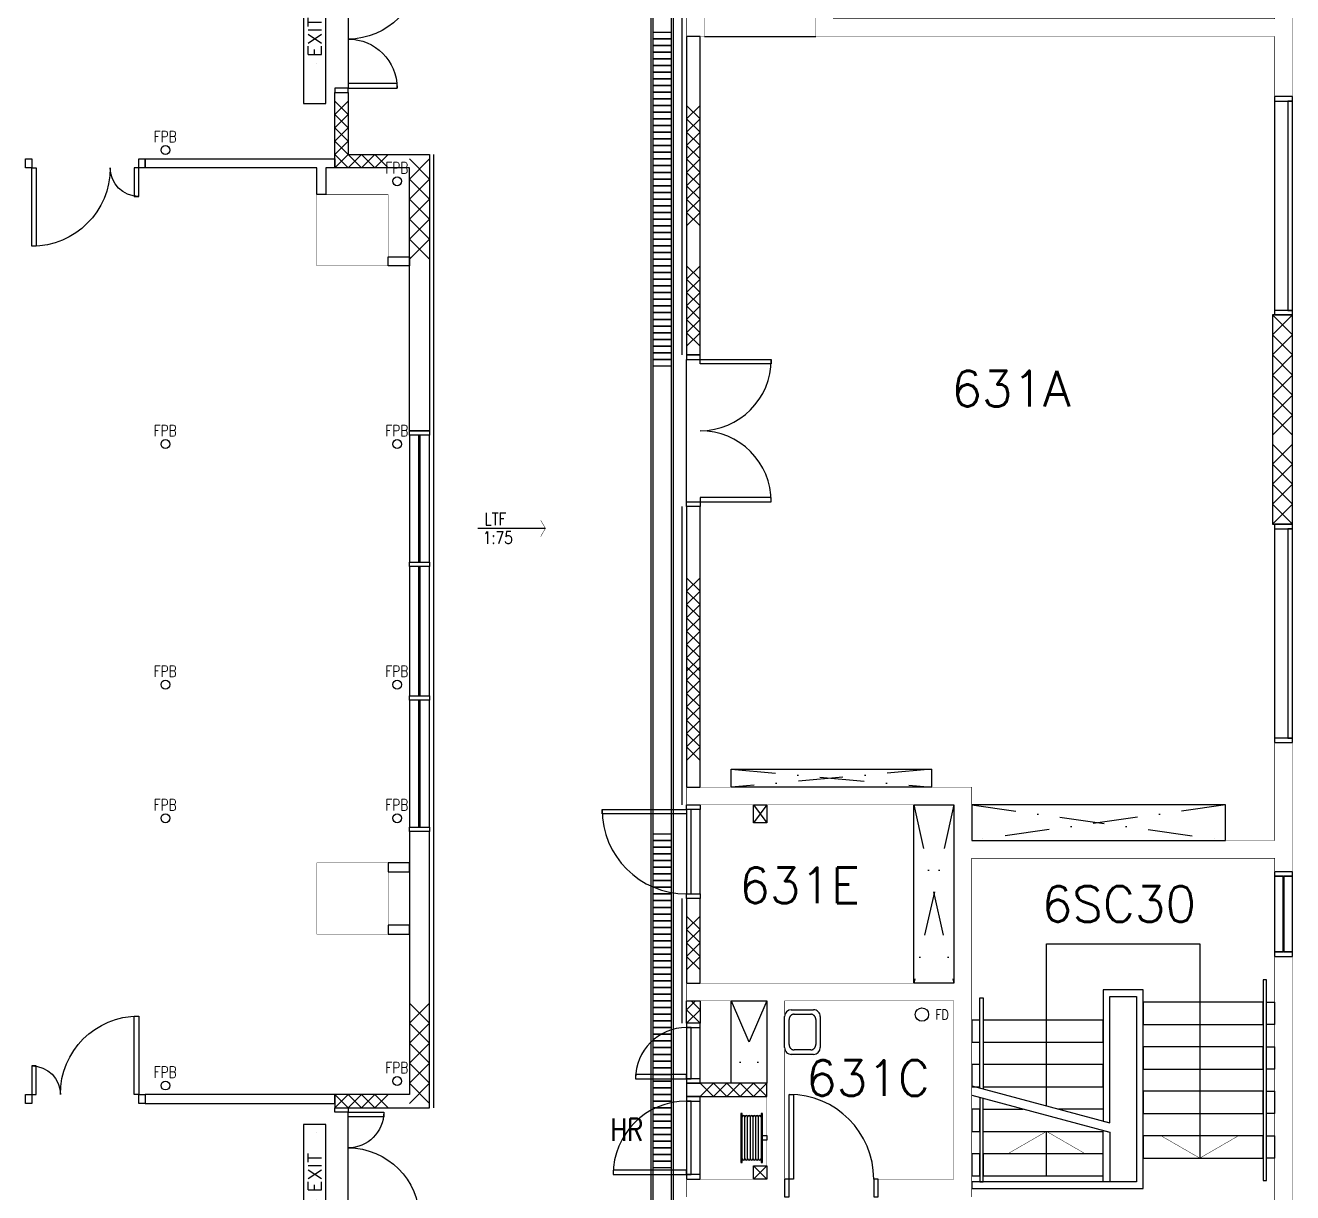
# Model space of a CAD drawing. Header units: millimetres. Extents: x -68474 to 336700, y -113450 to 53663.
# Drawn here: x 194327 to 208552, y -99302 to -86200 of the extents above; entities that cross this region are included whole.
import ezdxf

# ---------------------------------------------------------------- set-up
doc = ezdxf.new("R2010")
doc.units = ezdxf.units.MM
doc.header["$LTSCALE"] = 1000
doc.linetypes.add('s5147a$0$DASHDOT', pattern=[1, 0.5, -0.25, 0, -0.25])
doc.linetypes.add('s5147a$0$DOT', pattern=[0.25, 0, -0.25])
for name, color, linetype in [('s5147a$0$11', 7, 'Continuous'), ('s5147a$0$17', 12, 'Continuous'), ('s5147a$0$20', 7, 'Continuous'), ('s5147a$0$22', 7, 'Continuous'), ('s5147a$0$23', 7, 'Continuous'), ('s5147a$0$25', 7, 'Continuous'), ('s5147a$0$30', 7, 'Continuous'), ('s5147a$0$39', 7, 'Continuous'), ('s5147a$0$41', 7, 'Continuous'), ('s5147a$0$45', 7, 'Continuous'), ('s5147a$0$49', 7, 'Continuous'), ('s5147a$0$56', 7, 'Continuous'), ('s5147a$0$6', 7, 'Continuous'), ('s5147a$0$ROOM-NO', 4, 'Continuous')]:
    doc.layers.add(name, color=color, linetype=linetype)
doc.styles.add('s5147a$0$STANDARD', font='romans.shx', dxfattribs={"width": 0.75})

# ---------------------------------------------------------------- blocks, each defined once
blk = doc.blocks.new('s5147a$0$CSINK')
at = {"layer": 's5147a$0$49', "color": 14, "linetype": 'Continuous'}
for p, q in [((0, 0.075), (0, 0.325)), ((0.05, 0.1062), (0.05, 0.2938)), ((0.075, 0.4), (0.425, 0.4)), ((0.11, 0.35), (0.39, 0.35)), ((0.45, 0.2938), (0.45, 0.1062)), ((0.5, 0.325), (0.5, 0.075)), ((0.425, 0), (0.075, 0)), ((0.39, 0.05), (0.11, 0.05))]:
    blk.add_line(p, q, dxfattribs=at)
for points in [[(0.11, 0.350001, 0.03065), (0.102177, 0.349519, 0.030839), (0.094471, 0.348084, 0.030964), (0.08706, 0.345725, 0.031496), (0.08, 0.342465, 0.031724), (0.0735, 0.338393, 0.032492), (0.067574, 0.333525, 0.032773), (0.06242, 0.328016, 0.033593), (0.058039, 0.321876, 0.033855), (0.054579, 0.315296, 0.034491), (0.052045, 0.308309, 0.03465), (0.050517, 0.301101, 0.034891), (0.05, 0.293751)], [(0.450001, 0.29375, 0.034891), (0.449484, 0.301101, 0.03465), (0.447956, 0.308309, 0.034491), (0.445422, 0.315296, 0.033855), (0.441962, 0.321876, 0.033593), (0.437581, 0.328016, 0.032773), (0.432427, 0.333525, 0.032492), (0.426501, 0.338393, 0.031724), (0.420001, 0.342465, 0.031496), (0.412941, 0.345725, 0.030964), (0.40553, 0.348084, 0.030839), (0.397824, 0.349519, 0.03065), (0.390001, 0.350001)], [(0.05, 0.10625, 0.034891), (0.050517, 0.0989, 0.03465), (0.052045, 0.091692, 0.034491), (0.054579, 0.084704, 0.033855), (0.058039, 0.078125, 0.033593), (0.06242, 0.071985, 0.032773), (0.067574, 0.066475, 0.032492), (0.0735, 0.061608, 0.031724), (0.08, 0.057536, 0.031496), (0.08706, 0.054276, 0.030964), (0.094471, 0.051917, 0.030839), (0.102177, 0.050482, 0.03065), (0.11, 0.05)], [(0.390001, 0.05, 0.03065), (0.397824, 0.050482, 0.030839), (0.40553, 0.051917, 0.030964), (0.412941, 0.054276, 0.031496), (0.420001, 0.057536, 0.031724), (0.426501, 0.061608, 0.032492), (0.432427, 0.066475, 0.032773), (0.437581, 0.071985, 0.033593), (0.441962, 0.078125, 0.033855), (0.445422, 0.084704, 0.034491), (0.447956, 0.091692, 0.03465), (0.449484, 0.0989, 0.034891), (0.450001, 0.10625)]]:
    blk.add_lwpolyline(points, format="xyb", dxfattribs=at)
for centre, start, end in [((0.075, 0.325001), 89.999997, 179.999997), ((0.425001, 0.325001), 0, 90), ((0.075, 0.075), 179.999997, 269.999997), ((0.425001, 0.075), 270, 0)]:
    blk.add_arc(centre, 0.075, start, end, dxfattribs=at)
blk = doc.blocks.new('s5147a$0$HAT15')
at = {"layer": 's5147a$0$22', "color": 14, "linetype": 'Continuous'}
for p, q in [((0, 0), (0.15, 0.15)), ((0, 0.15), (0.15, 0))]:
    blk.add_line(p, q, dxfattribs=at)
blk = doc.blocks.new('s5147a$0$D1700B')
at = {"layer": 's5147a$0$30', "color": 4, "linetype": 'Continuous'}
for points in [[(0, 0), (0.05, 0), (0.05, 0.95), (0.1, 0.95), (0.1, 0.15), (0, 0.15), (0, 0)], [(1.7, 0), (1.65, 0), (1.65, 0.95), (1.6, 0.95), (1.6, 0.15), (1.7, 0.15), (1.7, 0)]]:
    blk.add_lwpolyline(points, dxfattribs=at)
for centre, start, end in [((0.05, 0.15), 0, 90), ((1.650003, 0.15), 90, 180)]:
    blk.add_arc(centre, 0.800001, start, end, dxfattribs=at)
blk = doc.blocks.new('s5147a$0$D1050A')
at = {"layer": 's5147a$0$30', "color": 4, "linetype": 'Continuous'}
blk.add_lwpolyline([(0.05, 0.2), (0.05, 1.15), (0.1, 1.15), (0.1, 0.2), (0, 0.2), (0, 0), (0.05, 0), (0.05, 0.2)], dxfattribs=at)
blk.add_lwpolyline([(1, 0), (1.05, 0), (1.05, 0.2), (1, 0.2)], close=True, dxfattribs=at)
blk.add_arc((0.05, 0.2), 0.95, 0, 90, dxfattribs=at)
blk = doc.blocks.new('s5147a$0$CHAT15')
at = {"layer": 's5147a$0$22', "color": 14, "linetype": 'Continuous'}
for points in [[(0, 0), (0.15, 0.15), (0.3, 0), (0.45, 0.15), (0.6, 0), (0.75, 0.15)], [(0, 0.15), (0.15, 0), (0.3, 0.15), (0.45, 0), (0.6, 0.15), (0.75, 0)]]:
    blk.add_lwpolyline(points, dxfattribs=at)
blk = doc.blocks.new('s5147a$0$HR1')
at = {"layer": 's5147a$0$56', "color": 1, "linetype": 'Continuous'}
for p, q in [((-0.235, 0.245), (0.235, 0.245)), ((-0.235, 0.215), (0.235, 0.215)), ((-0.235, 0.185), (0.235, 0.185)), ((-0.235, 0.155), (0.235, 0.155)), ((-0.235, 0.125), (0.235, 0.125)), ((-0.235, 0.095), (0.235, 0.095))]:
    blk.add_line(p, q, dxfattribs=at)
for points in [[(-0.275, 0.275), (0.275, 0.275), (0.275, 0.29), (-0.275, 0.29)], [(-0.275, 0.05), (0.275, 0.05), (0.275, 0.065), (-0.275, 0.065)], [(-0.025, 0.05), (0.025, 0.05), (0.025, 0), (-0.025, 0)]]:
    blk.add_lwpolyline(points, close=True, dxfattribs=at)
for centre, start, end in [((-0.235, 0.26), 90, 270), ((-0.235, 0.23), 90, 270), ((-0.235, 0.2), 90, 270), ((-0.235, 0.17), 90, 270), ((-0.235, 0.14), 90, 270), ((0.235, 0.26), 270, 90), ((0.235, 0.23), 270, 90), ((0.235, 0.2), 270, 90), ((0.235, 0.17), 270, 90), ((0.235, 0.14), 270, 90), ((-0.235, 0.11), 90, 270), ((-0.235, 0.08), 90, 270), ((0.235, 0.11), 270, 90), ((0.235, 0.08), 270, 90)]:
    blk.add_arc(centre, 0.015, start, end, dxfattribs=at)
blk = doc.blocks.new('s5147a$0$LTF75')
at = {"layer": 's5147a$0$45', "color": 4, "linetype": 'Continuous'}
blk.add_line((0.7586, 0), (0, 0), dxfattribs=at)
at = {"layer": 's5147a$0$45', "color": 4, "linetype": 'Continuous', "const_width": 0.005}
blk.add_lwpolyline([(0.7059, 0.0912), (0.7586, 0), (0.7059, -0.0914)], dxfattribs=at)
at = {"layer": 's5147a$0$45', "color": 4, "linetype": 'Continuous', "style": 's5147a$0$STANDARD', "width": 0.800142}
for s, p in [('LTF', (0.0735, 0.036)), ('1:75', (0.0556, -0.1735))]:
    blk.add_text(s, height=0.1406, dxfattribs=at).set_placement(p)
blk = doc.blocks.new('s5147a$0$D1300')
at = {"layer": 's5147a$0$30', "color": 4, "linetype": 'Continuous'}
for points in [[(-0.15, 1.25), (0, 1.25), (0, 1.3), (-0.15, 1.3)], [(-0.15, 1.25), (-0.55, 1.25), (-0.55, 1.2), (-0.15, 1.2)], [(-0.15, 0.05), (-0.95, 0.05), (-0.95, 0.1), (-0.15, 0.1)], [(-0.15, 0), (0, 0), (0, 0.05), (-0.15, 0.05)]]:
    blk.add_lwpolyline(points, close=True, dxfattribs=at)
for centre, radius, start, end in [((-0.15, 1.250002), 0.400001, 180, 270), ((-0.15, 0.05), 0.800001, 90, 180)]:
    blk.add_arc(centre, radius, start, end, dxfattribs=at)
blk = doc.blocks.new('s5147a$0$D1450')
at = {"layer": 's5147a$0$30', "color": 4, "linetype": 'Continuous'}
for points in [[(0, 1.45), (-0.15, 1.45), (-0.15, 1.4), (0, 1.4)], [(-0.15, 1.4), (-0.95, 1.4), (-0.95, 1.35), (-0.15, 1.35)], [(-0.15, 0.05), (-0.7, 0.05), (-0.7, 0.1), (-0.15, 0.1)], [(0, 0), (-0.15, 0), (-0.15, 0.05), (0, 0.05)]]:
    blk.add_lwpolyline(points, close=True, dxfattribs=at)
for centre, radius, start, end in [((-0.15, 1.400002), 0.800001, 180, 270), ((-0.15, 0.05), 0.550001, 90, 180)]:
    blk.add_arc(centre, radius, start, end, dxfattribs=at)
blk = doc.blocks.new('s5147a$0$H600')
at = {"layer": 's5147a$0$22', "color": 14, "linetype": 'Continuous'}
for points in [[(0, 0), (0.15, 0.15), (0.3, 0), (0.45, 0.15), (0.6, 0)], [(0, 0.15), (0.15, 0), (0.3, 0.15), (0.45, 0), (0.6, 0.15)]]:
    blk.add_lwpolyline(points, dxfattribs=at)
blk = doc.blocks.new('s5147a$0$FD')
at = {"layer": 's5147a$0$45', "color": 4, "linetype": 'Continuous'}
blk.add_circle((0, 0), 0.1, dxfattribs=at)
at = {"layer": 's5147a$0$45', "color": 4, "linetype": 'Continuous', "style": 's5147a$0$STANDARD', "width": 0.8}
blk.add_text('FD', height=0.15, dxfattribs=at).set_placement((0.2, -0.0751))
blk = doc.blocks.new('s5147a$0$H900')
at = {"layer": 's5147a$0$22', "color": 14, "linetype": 'Continuous'}
for points in [[(0, 0), (0.15, 0.15), (0.3, 0), (0.45, 0.15), (0.6, 0), (0.75, 0.15), (0.9, 0)], [(0, 0.15), (0.15, 0), (0.3, 0.15), (0.45, 0), (0.6, 0.15), (0.75, 0), (0.9, 0.15)]]:
    blk.add_lwpolyline(points, dxfattribs=at)
blk = doc.blocks.new('s5147a$0$FPB')
at = {"layer": 's5147a$0$45', "color": 15, "linetype": 'Continuous'}
blk.add_circle((0, 0), 0.05, dxfattribs=at)
at = {"layer": 's5147a$0$45', "color": 15, "linetype": 'Continuous', "style": 's5147a$0$STANDARD', "width": 0.8}
blk.add_text('FPB', height=0.125, dxfattribs=at).set_placement((-0.1323, 0.0875))
blk = doc.blocks.new('s5147a$0$EXIT1')
at = {"layer": 's5147a$0$39', "color": 1, "linetype": 'Continuous'}
blk.add_lwpolyline([(-0.4625, -0.25), (0.4625, -0.25), (0.4625, 0), (-0.4625, 0)], close=True, dxfattribs=at)
at = {"layer": 's5147a$0$39', "color": 1, "linetype": 's5147a$0$DOT'}
for centre in [(-0.375001, -0.125), (0.375001, -0.125)]:
    blk.add_circle(centre, 0.025, dxfattribs=at)
at = {"layer": 's5147a$0$39', "color": 1, "linetype": 'Continuous', "style": 's5147a$0$STANDARD', "width": 1.1}
blk.add_text('EXIT', height=0.15, dxfattribs=at).set_placement((-0.3001, -0.2))
blk = doc.blocks.new('s5147a$0$EXIT')
at = {"layer": 's5147a$0$39', "color": 1, "linetype": 'Continuous'}
blk.add_lwpolyline([(-0.825, -0.25), (0.825, -0.25), (0.825, 0), (-0.825, 0)], close=True, dxfattribs=at)
at = {"layer": 's5147a$0$39', "color": 1, "linetype": 's5147a$0$DOT'}
for centre in [(-0.375001, -0.125), (0.375001, -0.125)]:
    blk.add_circle(centre, 0.025, dxfattribs=at)
at = {"layer": 's5147a$0$39', "color": 1, "linetype": 'Continuous', "style": 's5147a$0$STANDARD', "width": 1.1}
blk.add_text('EXIT', height=0.15, dxfattribs=at).set_placement((-0.3001, -0.2))
blk = doc.blocks.new('s5147a$0$D37')
at = {"layer": 's5147a$0$41', "color": 14, "linetype": 'Continuous'}
for points in [[(0.073, 0.1), (0.123, 0.1), (0.123, 0.98), (0.073, 0.98)], [(1.273, 0.1), (1.223, 0.1), (1.223, 0.42), (1.273, 0.42)], [(0, 0), (0.073, 0), (0.073, 0.1), (0, 0.1)], [(1.273, 0), (1.346, 0), (1.346, 0.1), (1.273, 0.1)]]:
    blk.add_lwpolyline(points, close=True, dxfattribs=at)
for centre, radius, start, end in [((0.073, 0.1), 0.880001, 0, 90), ((1.273002, 0.1), 0.320001, 90, 180)]:
    blk.add_arc(centre, radius, start, end, dxfattribs=at)

msp = doc.modelspace()

# ---------------------------------------------------------------- linework, layer by layer
at = {"layer": 's5147a$0$11', "color": 2, "linetype": 's5147a$0$DASHDOT'}
for p, q in [((204500, -94550), (202250, -94750)), ((202250, -94550), (204500, -94750)), ((202500, -94950), (202650, -95150)), ((202650, -94950), (202500, -95150)), ((204300, -94950), (204750, -96950)), ((204750, -94950), (204300, -96950)), ((207800, -94950), (204950, -95350)), ((204950, -94950), (207800, -95350)), ((202250, -97150), (202650, -98075)), ((202650, -97150), (202250, -98075)), ((202500, -99000), (202650, -99150)), ((202650, -99000), (202500, -99150))]:
    msp.add_line(p, q, dxfattribs=at)
at = {"layer": 's5147a$0$11', "color": 14, "linetype": 'Continuous', "const_width": 5}
for points in [[(208550, -86000.2), (208550, -87000.2), (208350, -87000.2), (208350, -86325), (203200, -86325), (203200, -85575), (201950, -85575), (201950, -86325), (201750, -86325), (201750, -85375), (203200, -85375), (203200, -82050), (201750, -82050), (201750, -81850), (202650, -81850), (202650, -81525), (202850, -81525), (202850, -81850), (203400, -81850), (203400, -86125), (208350, -86125), (208350, -86125), (208350, -86000.2), (208550, -86000.2)], [(201750, -99350), (201750, -99150), (202650, -99150), (202650, -97150), (201750, -97150), (201750, -96950), (204750, -96950), (204750, -94950), (201750, -94950), (201750, -94750), (204950, -94750), (204950, -95350), (208350, -95350), (208350, -94250.2), (208550, -94250.2), (208550, -95700.2), (208350, -95700.2)], [(208350, -95700.2), (208350, -95550), (204950, -95550), (204950, -99350)], [(203900, -99350), (203900, -99150), (204750, -99150), (204750, -97150), (202850, -97150), (202850, -99350)]]:
    msp.add_lwpolyline(points, dxfattribs=at)
at = {"layer": 's5147a$0$11', "color": 14, "linetype": 'Continuous'}
for points in [[(201750, -89900), (201900, -89900), (201900, -86325), (201750, -86325)], [(208550, -89450.2), (208325, -89450.2), (208325, -91800.2), (208550, -91800.2)], [(201750, -94750), (201900, -94750), (201900, -91600), (201750, -91600)], [(201750, -96950), (201900, -96950), (201900, -96000), (201750, -96000)], [(201750, -98225), (202650, -98225), (202650, -98075), (201750, -98075)]]:
    msp.add_lwpolyline(points, close=True, dxfattribs=at)
at = {"layer": 's5147a$0$11', "color": 2, "linetype": 'Continuous'}
for points in [[(204500, -94750), (202250, -94750), (202250, -94550), (204500, -94550)], [(202500, -94950), (202650, -94950), (202650, -95150), (202500, -95150)], [(204750, -96950), (204300, -96950), (204300, -94950), (204750, -94950)], [(204950, -95350), (207800, -95350), (207800, -94950), (204950, -94950)], [(202650, -98075), (202250, -98075), (202250, -97150), (202650, -97150)], [(202650, -99150), (202500, -99150), (202500, -99000), (202650, -99000)]]:
    msp.add_lwpolyline(points, close=True, dxfattribs=at)
at = {"layer": 's5147a$0$11', "color": 14, "linetype": 'Continuous', "const_width": 5}
msp.add_lwpolyline([(208550, -96650.2), (208350, -96650.2), (208350, -101050), (205750, -101050), (205750, -101250), (208550, -101250)], close=True, dxfattribs=at)
at = {"layer": 's5147a$0$11', "color": 1, "linetype": 'Continuous'}
msp.add_lwpolyline([(201750, -97150), (201900, -97150), (201900, -97400), (201750, -97400)], close=True, dxfattribs=at)
at = {"layer": 's5147a$0$17', "color": 14, "linetype": 'Continuous'}
for points in [[(197800, -87800), (197700, -87800), (197700, -88100), (197600, -88100), (197600, -87800), (195725, -87800), (195673, -87800), (195673, -87700), (195725, -87700), (197800, -87700)], [(198400, -88800), (198638, -88800), (198638, -88900), (198400, -88900)], [(198638, -95600), (198400, -95600), (198400, -95700), (198638, -95700)], [(198638, -96300), (198400, -96300), (198400, -96400), (198638, -96400)], [(195673, -98300), (197800, -98300), (197800, -98200), (195673, -98200)]]:
    msp.add_lwpolyline(points, close=True, dxfattribs=at)
at = {"layer": 's5147a$0$20', "color": 14, "linetype": 'Continuous'}
msp.add_lwpolyline([(198863, -90750), (198638, -90750), (198638, -87800), (197800, -87800), (197800, -86954), (197950, -86954), (197950, -87650), (198863, -87650)], close=True, dxfattribs=at)
msp.add_lwpolyline([(198863, -95250), (198638, -95250), (198638, -98200), (197800, -98200), (197800, -98350), (198863, -98350), (198863, -95250)], dxfattribs=at)
at = {"layer": 's5147a$0$22', "color": 1, "linetype": 'Continuous'}
for points in [[(201900, -97400), (201750, -97250), (201850, -97150)], [(201750, -97400), (201900, -97250), (201800, -97150)]]:
    msp.add_lwpolyline(points, dxfattribs=at)
at = {"layer": 's5147a$0$23', "color": 10, "linetype": 'Continuous'}
for p, q in [((208350, -87050.2), (208350, -89400.2)), ((208350, -91850.2), (208350, -94200.1))]:
    msp.add_line(p, q, dxfattribs=at)
for points in [[(208550, -87000.2), (208350, -87000.2), (208350, -87050.2), (208550, -87050.2)], [(208550, -87050.2), (208500, -87050.2), (208500, -89400.2), (208550, -89400.2)], [(208550, -89400.2), (208350, -89400.2), (208350, -89450.2), (208550, -89450.2)], [(198863, -90800), (198638, -90800), (198638, -90750), (198863, -90750)], [(198744.8, -90800), (198638, -90800), (198638, -92225), (198744.8, -92225)], [(198863, -90800), (198756.1, -90800), (198756.1, -92225), (198863, -92225)], [(208550, -91800.2), (208350, -91800.2), (208350, -91850.2), (208550, -91850.2)], [(208550, -91850.2), (208500, -91850.2), (208500, -94200.1), (208550, -94200.1)], [(198863, -92275), (198638, -92275), (198638, -92225), (198863, -92225)], [(198744.8, -92275), (198638, -92275), (198638, -93725), (198744.8, -93725)], [(198863, -92275), (198756.1, -92275), (198756.1, -93725), (198863, -93725)], [(198863, -93775), (198638, -93775), (198638, -93725), (198863, -93725)], [(198744.8, -93775), (198638, -93775), (198638, -95200), (198744.8, -95200)], [(198863, -93775), (198756.1, -93775), (198756.1, -95200), (198863, -95200)], [(208550, -94200.2), (208350, -94200.2), (208350, -94250.2), (208550, -94250.2)], [(198863, -95250), (198638, -95250), (198638, -95200), (198863, -95200)], [(208550, -95700.2), (208350, -95700.2), (208350, -95750.2), (208550, -95750.2)], [(208445, -95750.2), (208350, -95750.2), (208350, -96600.3), (208445, -96600.3)], [(208550, -95750.2), (208455, -95750.2), (208455, -96600.3), (208550, -96600.3)], [(208550, -96600.2), (208350, -96600.2), (208350, -96650.2), (208550, -96650.2)]]:
    msp.add_lwpolyline(points, close=True, dxfattribs=at)
at = {"layer": 's5147a$0$25', "color": 4, "linetype": 'Continuous'}
for p, q in [((201700, -89900), (201700, -85375)), ((198913, -98350), (198913, -87650)), ((201700, -94950), (201700, -91600)), ((201700, -97400), (201700, -96000))]:
    msp.add_line(p, q, dxfattribs=at)
at = {"layer": 's5147a$0$25', "color": 10, "linetype": 'Continuous'}
for p, q in [((201950, -86325), (203200, -86325)), ((205789.9, -98329.5), (205789.9, -96509.4)), ((205789.9, -96509.4), (207510, -96509.4)), ((207510, -96509.4), (207510, -98915)), ((204950, -98104.5), (206500, -98519.8)), ((204950, -98209.8), (206500, -98625.1)), ((205080, -98365), (205529.3, -98365)), ((206425, -98365), (205922.3, -98365)), ((205080, -98615), (206425, -98615)), ((205790, -99115), (205790, -98615))]:
    msp.add_line(p, q, dxfattribs=at)
for points in [[(208260, -99165), (208260, -96915), (208220, -96915), (208220, -99165)], [(206425, -98499.7), (206500, -98519.8), (206500, -97100), (206800, -97100), (206800, -99180), (206500, -99180), (206500, -99180), (206425, -99180), (204950, -99180), (204950, -99255), (206425, -99255), (206875, -99255), (206875, -97025), (206425, -97025)], [(206875, -97415), (208220, -97415), (208220, -97165), (206875, -97165)], [(208350, -97415), (208260, -97415), (208260, -97165), (208350, -97165)], [(204950, -97615), (205040, -97615), (205040, -97365), (204950, -97365)], [(205080, -97615), (206425, -97615), (206425, -97365), (205080, -97365)], [(206875, -97915), (208220, -97915), (208220, -97665), (206875, -97665)], [(208350, -97915), (208260, -97915), (208260, -97665), (208350, -97665)], [(204950, -98115), (205040, -98115), (205040, -97865), (204950, -97865)], [(205080, -98115), (206425, -98115), (206425, -97865), (205080, -97865)], [(206875, -98415), (208220, -98415), (208220, -98165), (206875, -98165)], [(208350, -98415), (208260, -98415), (208260, -98165), (208350, -98165)], [(204950, -98615), (205040, -98615), (205040, -98365), (204950, -98365)], [(206425, -99180), (206425, -98605), (206500, -98625.1), (206500, -99180)], [(206875, -98915), (208220, -98915), (208220, -98665), (206875, -98665)], [(208350, -98915), (208260, -98915), (208260, -98665), (208350, -98665)], [(204950, -99115), (205040, -99115), (205040, -98865), (204950, -98865)], [(205080, -99115), (206425, -99115), (206425, -98865), (205080, -98865)]]:
    msp.add_lwpolyline(points, close=True, dxfattribs=at)
for points in [[(205040, -98128.6), (205040, -97115), (205080, -97115), (205080, -98139.3)], [(205040, -98233.9), (205040, -99180), (205080, -99180), (205080, -98244.6)]]:
    msp.add_lwpolyline(points, dxfattribs=at)
at = {"layer": 's5147a$0$25', "color": 10, "linetype": 'Continuous', "const_width": 5}
for points in [[(205357, -98865), (205790, -98615), (206223, -98865)], [(207943, -98665), (207510, -98915), (207077, -98665)]]:
    msp.add_lwpolyline(points, dxfattribs=at)
at = {"layer": 's5147a$0$30', "color": 7, "linetype": 'Continuous'}
for p, q in [((201900, -95950), (201900, -95000)), ((201900, -98025), (201900, -97450)), ((201900, -99100), (201900, -98275)), ((201900, -99100), (201900, -98275)), ((201900, -99100), (201900, -98275))]:
    msp.add_line(p, q, dxfattribs=at)
for points in [[(200800, -95000), (201750, -95000), (201750, -95050), (200800, -95050)], [(201900, -94950), (201900, -95000), (201750, -95000), (201750, -94950)], [(201750, -95950), (201800, -95950), (201800, -95000), (201750, -95000)], [(201900, -95950), (201900, -96000), (201750, -96000), (201750, -95950)], [(201750, -97450), (201900, -97450), (201900, -97400), (201750, -97400)], [(201750, -98025), (201800, -98025), (201800, -97450), (201750, -97450)], [(201750, -98025), (201750, -97975), (201175, -97975), (201175, -98025)], [(201750, -98075), (201900, -98075), (201900, -98025), (201750, -98025)], [(201750, -98275), (201900, -98275), (201900, -98225), (201750, -98225)], [(201750, -98275), (201900, -98275), (201900, -98225), (201750, -98225)], [(201750, -98275), (201900, -98275), (201900, -98225), (201750, -98225)], [(201750, -99100), (201800, -99100), (201800, -98275), (201750, -98275)], [(201750, -99100), (201800, -99100), (201800, -98275), (201750, -98275)], [(201750, -99100), (201800, -99100), (201800, -98275), (201750, -98275)], [(201750, -99100), (201750, -99050), (200925, -99050), (200925, -99100)], [(201750, -99150), (201900, -99150), (201900, -99100), (201750, -99100)], [(201750, -99150), (201900, -99150), (201900, -99100), (201750, -99100)], [(201750, -99150), (201900, -99150), (201900, -99100), (201750, -99100)]]:
    msp.add_lwpolyline(points, close=True, dxfattribs=at)
for centre, radius, start, end in [((201750, -95000), 950, 180, 270), ((201750, -98025), 575, 90, 180), ((201750, -99100), 825, 90, 180)]:
    msp.add_arc(centre, radius, start, end, dxfattribs=at)
at = {"layer": 's5147a$0$45', "color": 4, "linetype": 'Continuous'}
for p, q in [((197950, -85554), (197950, -86904)), ((201750, -91550), (201750, -89950)), ((197950, -99600), (197950, -98400))]:
    msp.add_line(p, q, dxfattribs=at)
at = {"layer": 's5147a$0$45', "color": 14, "linetype": 'Continuous'}
for points in [[(201600, -108749.8), (201350.2, -108749.8), (201350.2, -51312), (201600, -51312)], [(201575, -108724.8), (201375.2, -108724.8), (201375.2, -51337), (201575, -51337)], [(201575.2, -86350), (201375.2, -86350), (201375.2, -86275), (201575.2, -86275)], [(201575.2, -86425), (201375.2, -86425), (201375.2, -86350), (201575.2, -86350)], [(201575.2, -86500), (201375.2, -86500), (201375.2, -86425), (201575.2, -86425)], [(201575.2, -86575), (201375.2, -86575), (201375.2, -86500), (201575.2, -86500)], [(201575.2, -86650), (201375.2, -86650), (201375.2, -86575), (201575.2, -86575)], [(201575.2, -86725), (201375.2, -86725), (201375.2, -86650), (201575.2, -86650)], [(201575.2, -86800), (201375.2, -86800), (201375.2, -86725), (201575.2, -86725)], [(201575.2, -86875), (201375.2, -86875), (201375.2, -86800), (201575.2, -86800)], [(201575.2, -86950), (201375.2, -86950), (201375.2, -86875), (201575.2, -86875)], [(201575.2, -87025), (201375.2, -87025), (201375.2, -86950), (201575.2, -86950)], [(201575.2, -87100), (201375.2, -87100), (201375.2, -87025), (201575.2, -87025)], [(201575.2, -87175), (201375.2, -87175), (201375.2, -87100), (201575.2, -87100)], [(201575.2, -87250), (201375.2, -87250), (201375.2, -87175), (201575.2, -87175)], [(201575.2, -87325), (201375.2, -87325), (201375.2, -87250), (201575.2, -87250)], [(201575.2, -87400), (201375.2, -87400), (201375.2, -87325), (201575.2, -87325)], [(201575.2, -87475), (201375.2, -87475), (201375.2, -87400), (201575.2, -87400)], [(201575.2, -87550), (201375.2, -87550), (201375.2, -87475), (201575.2, -87475)], [(201575.2, -87625), (201375.2, -87625), (201375.2, -87550), (201575.2, -87550)], [(201575.2, -87700), (201375.2, -87700), (201375.2, -87625), (201575.2, -87625)], [(201575.2, -87775), (201375.2, -87775), (201375.2, -87700), (201575.2, -87700)], [(201575.2, -87850), (201375.2, -87850), (201375.2, -87775), (201575.2, -87775)], [(201575.2, -87925), (201375.2, -87925), (201375.2, -87850), (201575.2, -87850)], [(201575.2, -88000), (201375.2, -88000), (201375.2, -87925), (201575.2, -87925)], [(201575.2, -88075), (201375.2, -88075), (201375.2, -88000), (201575.2, -88000)], [(201575.2, -88150), (201375.2, -88150), (201375.2, -88075), (201575.2, -88075)], [(201575.2, -88225), (201375.2, -88225), (201375.2, -88150), (201575.2, -88150)], [(201575.2, -88300), (201375.2, -88300), (201375.2, -88225), (201575.2, -88225)], [(201575.2, -88375), (201375.2, -88375), (201375.2, -88300), (201575.2, -88300)], [(201575.2, -88450), (201375.2, -88450), (201375.2, -88375), (201575.2, -88375)], [(201575.2, -88525), (201375.2, -88525), (201375.2, -88450), (201575.2, -88450)], [(201575.2, -88600), (201375.2, -88600), (201375.2, -88525), (201575.2, -88525)], [(201575.2, -88675), (201375.2, -88675), (201375.2, -88600), (201575.2, -88600)], [(201575.2, -88750), (201375.2, -88750), (201375.2, -88675), (201575.2, -88675)], [(201575.2, -88825), (201375.2, -88825), (201375.2, -88750), (201575.2, -88750)], [(201575.2, -88900), (201375.2, -88900), (201375.2, -88825), (201575.2, -88825)], [(201575.2, -88975), (201375.2, -88975), (201375.2, -88900), (201575.2, -88900)], [(201575.2, -89050), (201375.2, -89050), (201375.2, -88975), (201575.2, -88975)], [(201575.2, -89125), (201375.2, -89125), (201375.2, -89050), (201575.2, -89050)], [(201575.2, -89200), (201375.2, -89200), (201375.2, -89125), (201575.2, -89125)], [(201575.2, -89275), (201375.2, -89275), (201375.2, -89200), (201575.2, -89200)], [(201575.2, -89350), (201375.2, -89350), (201375.2, -89275), (201575.2, -89275)], [(201575.2, -89425), (201375.2, -89425), (201375.2, -89350), (201575.2, -89350)], [(201575.2, -89500), (201375.2, -89500), (201375.2, -89425), (201575.2, -89425)], [(201575.2, -89575), (201375.2, -89575), (201375.2, -89500), (201575.2, -89500)], [(201575.2, -89650), (201375.2, -89650), (201375.2, -89575), (201575.2, -89575)], [(201575.2, -89725), (201375.2, -89725), (201375.2, -89650), (201575.2, -89650)], [(201575.2, -89800), (201375.2, -89800), (201375.2, -89725), (201575.2, -89725)], [(201575.2, -89875), (201375.2, -89875), (201375.2, -89800), (201575.2, -89800)], [(201575.2, -89950), (201375.2, -89950), (201375.2, -89875), (201575.2, -89875)], [(201575.2, -90025), (201375.2, -90025), (201375.2, -89950), (201575.2, -89950)], [(201575.2, -95350), (201375.2, -95350), (201375.2, -95275), (201575.2, -95275)], [(201575.2, -95425), (201375.2, -95425), (201375.2, -95350), (201575.2, -95350)], [(201575.2, -95500), (201375.2, -95500), (201375.2, -95425), (201575.2, -95425)], [(201575.2, -95575), (201375.2, -95575), (201375.2, -95500), (201575.2, -95500)], [(201575.2, -95650), (201375.2, -95650), (201375.2, -95575), (201575.2, -95575)], [(201575.2, -95725), (201375.2, -95725), (201375.2, -95650), (201575.2, -95650)], [(201575.2, -95800), (201375.2, -95800), (201375.2, -95725), (201575.2, -95725)], [(201575.2, -95875), (201375.2, -95875), (201375.2, -95800), (201575.2, -95800)], [(201575.2, -95950), (201375.2, -95950), (201375.2, -95875), (201575.2, -95875)], [(201575.2, -96025), (201375.2, -96025), (201375.2, -95950), (201575.2, -95950)], [(201575.2, -96100), (201375.2, -96100), (201375.2, -96025), (201575.2, -96025)], [(201575.2, -96175), (201375.2, -96175), (201375.2, -96100), (201575.2, -96100)], [(201575.2, -96250), (201375.2, -96250), (201375.2, -96175), (201575.2, -96175)], [(201575.2, -96325), (201375.2, -96325), (201375.2, -96250), (201575.2, -96250)], [(201575.2, -96400), (201375.2, -96400), (201375.2, -96325), (201575.2, -96325)], [(201575.2, -96475), (201375.2, -96475), (201375.2, -96400), (201575.2, -96400)], [(201575.2, -96550), (201375.2, -96550), (201375.2, -96475), (201575.2, -96475)], [(201575.2, -96625), (201375.2, -96625), (201375.2, -96550), (201575.2, -96550)], [(201575.2, -96700), (201375.2, -96700), (201375.2, -96625), (201575.2, -96625)], [(201575.2, -96775), (201375.2, -96775), (201375.2, -96700), (201575.2, -96700)], [(201575.2, -96850), (201375.2, -96850), (201375.2, -96775), (201575.2, -96775)], [(201575.2, -96925), (201375.2, -96925), (201375.2, -96850), (201575.2, -96850)], [(201575.2, -97000), (201375.2, -97000), (201375.2, -96925), (201575.2, -96925)], [(201575.2, -97075), (201375.2, -97075), (201375.2, -97000), (201575.2, -97000)], [(201575.2, -97150), (201375.2, -97150), (201375.2, -97075), (201575.2, -97075)], [(201575.2, -97225), (201375.2, -97225), (201375.2, -97150), (201575.2, -97150)], [(201575.2, -97300), (201375.2, -97300), (201375.2, -97225), (201575.2, -97225)], [(201575.2, -97375), (201375.2, -97375), (201375.2, -97300), (201575.2, -97300)], [(201575.2, -97450), (201375.2, -97450), (201375.2, -97375), (201575.2, -97375)], [(201575.2, -97525), (201375.2, -97525), (201375.2, -97450), (201575.2, -97450)], [(201575.2, -97600), (201375.2, -97600), (201375.2, -97525), (201575.2, -97525)], [(201575.2, -97675), (201375.2, -97675), (201375.2, -97600), (201575.2, -97600)], [(201575.2, -97750), (201375.2, -97750), (201375.2, -97675), (201575.2, -97675)], [(201575.2, -97825), (201375.2, -97825), (201375.2, -97750), (201575.2, -97750)], [(201575.2, -97900), (201375.2, -97900), (201375.2, -97825), (201575.2, -97825)], [(201575.2, -97975), (201375.2, -97975), (201375.2, -97900), (201575.2, -97900)], [(201575.2, -98050), (201375.2, -98050), (201375.2, -97975), (201575.2, -97975)], [(201575.2, -98125), (201375.2, -98125), (201375.2, -98050), (201575.2, -98050)], [(201575.2, -98200), (201375.2, -98200), (201375.2, -98125), (201575.2, -98125)], [(201575.2, -98275), (201375.2, -98275), (201375.2, -98200), (201575.2, -98200)], [(201575.2, -98350), (201375.2, -98350), (201375.2, -98275), (201575.2, -98275)], [(201575.2, -98425), (201375.2, -98425), (201375.2, -98350), (201575.2, -98350)], [(201575.2, -98500), (201375.2, -98500), (201375.2, -98425), (201575.2, -98425)], [(201575.2, -98575), (201375.2, -98575), (201375.2, -98500), (201575.2, -98500)], [(201575.2, -98650), (201375.2, -98650), (201375.2, -98575), (201575.2, -98575)], [(201575.2, -98725), (201375.2, -98725), (201375.2, -98650), (201575.2, -98650)], [(201575.2, -98800), (201375.2, -98800), (201375.2, -98725), (201575.2, -98725)], [(201575.2, -98875), (201375.2, -98875), (201375.2, -98800), (201575.2, -98800)], [(201575.2, -98950), (201375.2, -98950), (201375.2, -98875), (201575.2, -98875)], [(201575.2, -99025), (201375.2, -99025), (201375.2, -98950), (201575.2, -98950)]]:
    msp.add_lwpolyline(points, close=True, dxfattribs=at)
at = {"layer": 's5147a$0$6', "color": 3, "linetype": 'Continuous', "const_width": 5}
for points in [[(197600, -88900), (198400, -88900), (198400, -88100), (197600, -88100)], [(198400, -96400), (197600, -96400), (197600, -95600), (198400, -95600)]]:
    msp.add_lwpolyline(points, close=True, dxfattribs=at)

# ---------------------------------------------------------------- block references
at = {"zscale": 1000}
for name, p, xscale, yscale, rotation in [('s5147a$0$EXIT', (197450, -86254), 999.9979999999999, 999.9979999999999, 90), ('s5147a$0$H600', (197950, -87650), 999.9979999999999, 999.9979999999999, 90), ('s5147a$0$CHAT15', (198863, -88825), 1499.997, 1499.997, 90), ('s5147a$0$H900', (208325, -89450.2), 1499.997, 1499.997, 270), ('s5147a$0$H600', (208550, -91800.2), 1499.997, 1499.997, 90), ('s5147a$0$CHAT15', (198863, -98300), 1499.997, 1499.997, 90), ('s5147a$0$CSINK', (202850, -97250), 999.9979999999999, 999.9979999999999, 270), ('s5147a$0$HR1', (202650, -98687.5), 999.9979999999999, 999.9979999999999, 90), ('s5147a$0$EXIT1', (197450, -99000), 999.9979999999999, 999.9979999999999, 90)]:
    msp.add_blockref(name, p, dxfattribs=dict(at, xscale=xscale, yscale=yscale, rotation=rotation))
for name, p, xscale, yscale in [('s5147a$0$HAT15', (201750, -87250), 999.9979999999999, 999.9979999999999), ('s5147a$0$HAT15', (201750, -87400), 999.9979999999999, 999.9979999999999), ('s5147a$0$FPB', (195900, -87600), 999.9979999999999, 999.9979999999999), ('s5147a$0$HAT15', (201750, -87550), 999.9979999999999, 999.9979999999999), ('s5147a$0$HAT15', (201750, -87700), 999.9979999999999, 999.9979999999999), ('s5147a$0$H600', (197800, -87800), 999.9979999999999, 999.9979999999999), ('s5147a$0$FPB', (198500.5, -87950), 999.9979999999999, 999.9979999999999), ('s5147a$0$HAT15', (201750, -87850), 999.9979999999999, 999.9979999999999), ('s5147a$0$HAT15', (201750, -88000), 999.9979999999999, 999.9979999999999), ('s5147a$0$HAT15', (201750, -88150), 999.9979999999999, 999.9979999999999), ('s5147a$0$HAT15', (201750, -88300), 999.9979999999999, 999.9979999999999), ('s5147a$0$HAT15', (201750, -88450), 999.9979999999999, 999.9979999999999), ('s5147a$0$HAT15', (201750, -89050), 999.9979999999999, 999.9979999999999), ('s5147a$0$HAT15', (201750, -89200), 999.9979999999999, 999.9979999999999), ('s5147a$0$HAT15', (201750, -89350), 999.9979999999999, 999.9979999999999), ('s5147a$0$HAT15', (201750, -89500), 999.9979999999999, 999.9979999999999), ('s5147a$0$HAT15', (201750, -89650), 999.9979999999999, 999.9979999999999), ('s5147a$0$HAT15', (201750, -89800), 999.9979999999999, 999.9979999999999), ('s5147a$0$FPB', (195900, -90900), 999.9979999999999, 999.9979999999999), ('s5147a$0$FPB', (198500.5, -90900), 999.9979999999999, 999.9979999999999), ('s5147a$0$LTF75', (199406, -91846.7), 999.9979999999999, 999.9979999999999), ('s5147a$0$HAT15', (201750, -92550), 999.9979999999999, 999.9979999999999), ('s5147a$0$HAT15', (201750, -92700), 999.9979999999999, 999.9979999999999), ('s5147a$0$HAT15', (201750, -92850), 999.9979999999999, 999.9979999999999), ('s5147a$0$HAT15', (201750, -93000), 999.9979999999999, 999.9979999999999), ('s5147a$0$HAT15', (201750, -93150), 999.9979999999999, 999.9979999999999), ('s5147a$0$HAT15', (201750, -93300), 999.9979999999999, 999.9979999999999), ('s5147a$0$HAT15', (201750, -93450), 999.9979999999999, 999.9979999999999), ('s5147a$0$FPB', (195900, -93600), 999.9979999999999, 999.9979999999999), ('s5147a$0$FPB', (198500.5, -93600), 999.9979999999999, 999.9979999999999), ('s5147a$0$HAT15', (201750, -93550), 999.9979999999999, 999.9979999999999), ('s5147a$0$HAT15', (201750, -93700), 999.9979999999999, 999.9979999999999), ('s5147a$0$HAT15', (201750, -93850), 999.9979999999999, 999.9979999999999), ('s5147a$0$HAT15', (201750, -94000), 999.9979999999999, 999.9979999999999), ('s5147a$0$HAT15', (201750, -94150), 999.9979999999999, 999.9979999999999), ('s5147a$0$HAT15', (201750, -94300), 999.9979999999999, 999.9979999999999), ('s5147a$0$HAT15', (201750, -94450), 999.9979999999999, 999.9979999999999), ('s5147a$0$FPB', (195900, -95100), 999.9979999999999, 999.9979999999999), ('s5147a$0$FPB', (198500.5, -95100), 999.9979999999999, 999.9979999999999), ('s5147a$0$HAT15', (201750, -96350), 999.9979999999999, 999.9979999999999), ('s5147a$0$HAT15', (201750, -96500), 999.9979999999999, 999.9979999999999), ('s5147a$0$HAT15', (201750, -96650), 999.9979999999999, 999.9979999999999), ('s5147a$0$HAT15', (201750, -96800), 999.9979999999999, 999.9979999999999), ('s5147a$0$FD', (204391.6, -97303.7), 749.999, 749.999), ('s5147a$0$FPB', (198500.5, -98050), 999.9979999999999, 999.9979999999999), ('s5147a$0$FPB', (195900, -98100), 999.9979999999999, 999.9979999999999), ('s5147a$0$HAT15', (201900, -98225), 999.9979999999999, 999.9979999999999), ('s5147a$0$HAT15', (202050, -98225), 999.9979999999999, 999.9979999999999), ('s5147a$0$HAT15', (202200, -98225), 999.9979999999999, 999.9979999999999), ('s5147a$0$HAT15', (202350, -98225), 999.9979999999999, 999.9979999999999), ('s5147a$0$HAT15', (202500, -98225), 999.9979999999999, 999.9979999999999), ('s5147a$0$H600', (197800, -98350), 999.9979999999999, 999.9979999999999)]:
    msp.add_blockref(name, p, dxfattribs=dict(at, xscale=xscale, yscale=yscale))
at = {"layer": 's5147a$0$30', "color": 7, "linetype": 'Continuous', "xscale": 999.9979999999999, "zscale": 1000}
for name, p, yscale, rotation in [('s5147a$0$D1450', (197800, -86954), -999.9979999999999, 180), ('s5147a$0$D1700B', (201750, -89900), 999.9979999999999, 270), ('s5147a$0$D37', (195673, -98300), -999.9979999999999, 180), ('s5147a$0$D1300', (197800, -99650), -999.9979999999999, 180)]:
    msp.add_blockref(name, p, dxfattribs=dict(at, yscale=yscale, rotation=rotation))
for name, p, yscale in [('s5147a$0$D37', (194327, -87700), -999.9979999999999), ('s5147a$0$D1050A', (202850, -99350), 999.9979999999999)]:
    msp.add_blockref(name, p, dxfattribs=dict(at, yscale=yscale))

# ---------------------------------------------------------------- texts
at = {"layer": 's5147a$0$56', "color": 1, "linetype": 'Continuous', "style": 's5147a$0$STANDARD', "width": 0.8}
msp.add_text('HR', height=250, dxfattribs=at).set_placement((200894.3, -98719.6))
at = {"layer": 's5147a$0$ROOM-NO', "style": 's5147a$0$STANDARD'}
for s, p in [('631A', (204722.9, -90477.6)), ('631E', (202341.4, -96053.4)), ('6SC30', (205735.9, -96262.3)), ('631C', (203092.1, -98217))]:
    msp.add_text(s, height=400, dxfattribs=at).set_placement(p)

doc.saveas('drawing.dxf')
